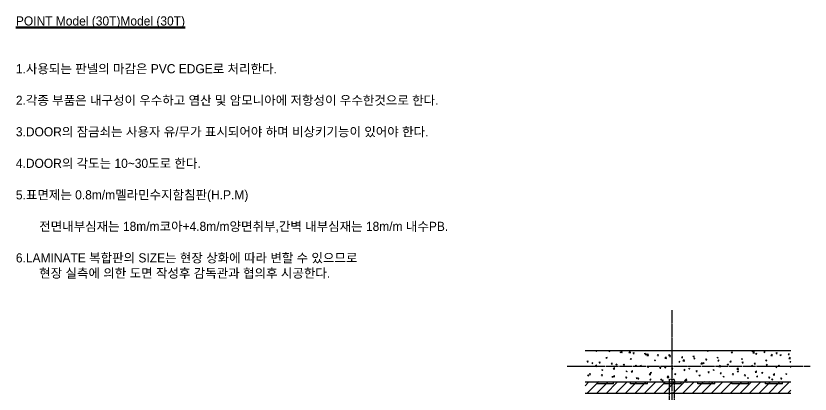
# Model space of a CAD drawing. Header units: millimetres. Extents: x 185 to 16542, y 250 to 5700.
# Drawn here: x 417 to 4482, y 3638 to 5575 of the extents above; entities that cross this region are included whole.
import ezdxf

# ---------------------------------------------------------------- set-up
doc = ezdxf.new("R2010")
doc.units = ezdxf.units.MM
doc.linetypes.add('CEN', pattern=[35, 30, -2, 1, -2])
doc.linetypes.add('HIDDEN2', pattern=[0.1875, 0.125, -0.0625])
for name, color, linetype in [('3TEX', 3, 'Continuous'), ('CEN', 1, 'CEN'), ('COL', 2, 'Continuous'), ('COR', 4, 'Continuous'), ('D', 3, 'Continuous'), ('HAT', 5, 'Continuous')]:
    doc.layers.add(name, color=color, linetype=linetype)
doc.styles.add('1', font='')
doc.styles.get('1').set_extended_font_data('Dotum')

# ---------------------------------------------------------------- blocks, each defined once
blk = doc.blocks.new('*X2987')
at = {"color": 0}
for p, q in [((1777.3, -13704.9), (1779.5, -13704.1)), ((1777.3, -13704.9), (1784.8, -13709.9)), ((1784.8, -13709.9), (1786.8, -13704.1)), ((1893.6, -13708.6), (1897.4, -13704.1)), ((1893.6, -13708.6), (1902.6, -13709.4)), ((1902.6, -13709.4), (1901.6, -13704.1)), ((1992.9, -13716.9), (2003.4, -13712.9)), ((1992.9, -13716.9), (2000.4, -13721.9)), ((2000.4, -13721.9), (2003.4, -13712.9)), ((2001.2, -13718.1), (2008.4, -13709.4)), ((2001.2, -13718.1), (2010.2, -13718.8)), ((2010.2, -13718.8), (2008.4, -13709.4)), ((2071.2, -13720.1), (2082.9, -13708)), ((2071.2, -13720.1), (2084.5, -13722.2)), ((2084.5, -13722.2), (2082.9, -13708)), ((2108.8, -13727.5), (2116, -13718.8)), ((2108.8, -13727.5), (2117.8, -13728.2)), ((2117.7, -13728.3), (2116, -13718.8)), ((2208.5, -13728.9), (2219, -13724.9)), ((2208.5, -13728.9), (2215.9, -13734)), ((2215.9, -13734), (2219, -13724.9)), ((2216.4, -13736.9), (2223.6, -13728.3)), ((2216.4, -13736.9), (2225.3, -13737.7)), ((2225.3, -13737.7), (2223.6, -13728.3)), ((2231.3, -13745), (2243, -13732.8)), ((2231.3, -13745), (2244.6, -13747)), ((2244.6, -13747), (2243, -13732.8)), ((2324, -13746.3), (2331.2, -13737.7)), ((2324, -13746.3), (2332.9, -13747.1)), ((2332.9, -13747.1), (2331.2, -13737.7)), ((2391.4, -13769.8), (2403.1, -13757.6)), ((2404.7, -13771.9), (2403.1, -13757.6)), ((2424.1, -13740.9), (2434.6, -13736.9)), ((2424.1, -13740.9), (2431.5, -13746)), ((2431.5, -13746), (2434.5, -13736.9)), ((2431.6, -13755.7), (2438.8, -13747.1)), ((2431.6, -13755.7), (2440.5, -13756.5)), ((2440.5, -13756.5), (2438.8, -13747.1)), ((2539.1, -13765.1), (2546.4, -13756.5)), ((2548.1, -13765.9), (2546.4, -13756.5)), ((2639.6, -13753), (2650.1, -13748.9)), ((2639.6, -13753), (2647.1, -13758)), ((2647.1, -13758), (2650.1, -13748.9)), ((2765.7, -13704.6), (2767, -13704.1)), ((2765.7, -13704.6), (2773.1, -13709.6)), ((2773.1, -13709.6), (2775, -13704.1)), ((2981.2, -13716.6), (2991.7, -13712.6)), ((2981.2, -13716.6), (2988.7, -13721.6)), ((2988.7, -13721.6), (2991.7, -13712.6)), ((3163.9, -13708.8), (3167.8, -13704.1)), ((3163.9, -13708.8), (3172.8, -13709.5)), ((3172.8, -13709.6), (3171.8, -13704.1)), ((3171.9, -13723), (3183.6, -13710.8)), ((3171.9, -13723), (3185.3, -13725.1)), ((3185.3, -13725.1), (3183.6, -13710.8)), ((3196.8, -13728.6), (3207.3, -13724.6)), ((3196.8, -13728.6), (3204.3, -13733.6)), ((3204.2, -13733.6), (3207.3, -13724.6)), ((3271.5, -13718.2), (3278.7, -13709.6)), ((3271.5, -13718.2), (3280.4, -13719)), ((3280.4, -13719), (3278.7, -13709.6)), ((3332, -13747.8), (3343.7, -13735.6)), ((3332, -13747.8), (3345.4, -13749.9)), ((3345.3, -13749.9), (3343.7, -13735.6)), ((3379, -13727.6), (3386.3, -13719)), ((3379, -13727.6), (3388, -13728.4)), ((3388, -13728.4), (3386.3, -13719)), ((3412.4, -13740.6), (3422.9, -13736.6)), ((3412.4, -13740.6), (3419.8, -13745.6)), ((3419.8, -13745.6), (3422.9, -13736.6)), ((3486.6, -13737), (3493.9, -13728.4)), ((3486.6, -13737), (3495.6, -13737.8)), ((3492.1, -13772.6), (3503.8, -13760.5)), ((3495.6, -13737.8), (3493.9, -13728.4)), ((3505.4, -13774.7), (3503.8, -13760.5)), ((1699.2, -13802.6), (1706.5, -13794)), ((1699.2, -13802.6), (1708.2, -13803.4)), ((1708.2, -13803.4), (1706.5, -13794)), ((1740.8, -13813.7), (1751.4, -13809.6)), ((1740.8, -13813.7), (1748.3, -13818.7)), ((1748.3, -13818.7), (1751.3, -13809.6)), ((1770.9, -13841.4), (1782.6, -13829.2)), ((1784.3, -13843.5), (1782.6, -13829.2)), ((1806.8, -13812.1), (1814.1, -13803.4)), ((1806.8, -13812.1), (1815.8, -13812.8)), ((1815.8, -13812.8), (1814.1, -13803.4)), ((1866.9, -13765.3), (1877.4, -13761.3)), ((1866.9, -13765.3), (1874.3, -13770.3)), ((1874.3, -13770.3), (1877.4, -13761.3)), ((1914.4, -13821.5), (1921.7, -13812.8)), ((1914.4, -13821.5), (1923.4, -13822.3)), ((1923.4, -13822.3), (1921.6, -13812.9)), ((1956.4, -13825.7), (1966.9, -13821.7)), ((1956.4, -13825.7), (1963.9, -13830.7)), ((1963.9, -13830.7), (1966.9, -13821.7)), ((2022, -13830.9), (2029.2, -13822.3)), ((2022, -13830.9), (2031, -13831.7)), ((2031, -13831.7), (2029.2, -13822.3)), ((2082.5, -13777.3), (2093, -13773.3)), ((2082.5, -13777.3), (2089.9, -13782.3)), ((2089.9, -13782.3), (2092.9, -13773.3)), ((2298, -13789.3), (2308.5, -13785.3)), ((2298, -13789.3), (2305.5, -13794.4)), ((2305.5, -13794.4), (2308.5, -13785.3)), ((2391.4, -13769.8), (2404.7, -13771.9)), ((2513.6, -13801.3), (2524.1, -13797.3)), ((2513.6, -13801.3), (2521.1, -13806.4)), ((2521, -13806.4), (2524.1, -13797.3)), ((2539.1, -13765.1), (2548.1, -13765.9)), ((2551.5, -13794.6), (2563.1, -13782.4)), ((2551.5, -13794.6), (2564.8, -13796.7)), ((2564.8, -13796.7), (2563.1, -13782.4)), ((2646.7, -13774.5), (2654, -13765.9)), ((2646.7, -13774.5), (2655.7, -13775.3)), ((2655.7, -13775.3), (2654, -13765.9)), ((2711.6, -13819.4), (2723.2, -13807.3)), ((2711.6, -13819.4), (2724.9, -13821.5)), ((2724.9, -13821.5), (2723.2, -13807.3)), ((2729.2, -13813.3), (2739.7, -13809.3)), ((2729.2, -13813.3), (2736.6, -13818.4)), ((2736.6, -13818.4), (2739.7, -13809.3)), ((2754.3, -13783.9), (2761.6, -13775.3)), ((2754.3, -13783.9), (2763.3, -13784.7)), ((2763.3, -13784.7), (2761.5, -13775.3)), ((2855.2, -13765), (2865.7, -13760.9)), ((2855.2, -13765), (2862.7, -13770)), ((2861.9, -13793.4), (2869.1, -13784.7)), ((2861.9, -13793.4), (2870.9, -13794.1)), ((2862.6, -13770), (2865.7, -13760.9)), ((2870.9, -13794.1), (2869.1, -13784.7)), ((2944.7, -13825.4), (2955.2, -13821.3)), ((2944.7, -13825.4), (2952.2, -13830.4)), ((2952.2, -13830.4), (2955.2, -13821.3)), ((2969.5, -13802.8), (2976.7, -13794.1)), ((2969.5, -13802.8), (2978.5, -13803.6)), ((2978.5, -13803.6), (2976.7, -13794.2)), ((3070.8, -13777), (3081.3, -13772.9)), ((3070.8, -13777), (3078.2, -13782)), ((3077.1, -13812.2), (3084.3, -13803.6)), ((3077.1, -13812.2), (3086.1, -13813)), ((3078.2, -13782), (3081.3, -13772.9)), ((3086, -13813), (3084.3, -13803.6)), ((3184.7, -13821.6), (3191.9, -13813)), ((3184.7, -13821.6), (3193.6, -13822.4)), ((3193.6, -13822.4), (3191.9, -13813)), ((3286.3, -13789), (3296.8, -13785)), ((3286.3, -13789), (3293.8, -13794)), ((3292.3, -13831), (3299.5, -13822.4)), ((3292.3, -13831), (3301.2, -13831.8)), ((3293.8, -13794), (3296.8, -13785)), ((3301.2, -13831.8), (3299.5, -13822.4)), ((3492.1, -13772.6), (3505.4, -13774.7)), ((3501.9, -13801), (3508.8, -13798.4)), ((3501.9, -13801), (3508.8, -13805.7)), ((1770.9, -13841.4), (1784.3, -13843.5)), ((1830.4, -13874.1), (1840.9, -13870)), ((1830.4, -13874.1), (1837.8, -13879.1)), ((1837.8, -13879.1), (1840.9, -13870)), ((1931, -13866.3), (1942.7, -13854.1)), ((1931, -13866.3), (1944.3, -13868.3)), ((1944.3, -13868.3), (1942.7, -13854.1)), ((2046, -13886.1), (2056.5, -13882)), ((2046, -13886.1), (2053.4, -13891.1)), ((2053.4, -13891.1), (2056.4, -13882)), ((2091.1, -13891.1), (2102.8, -13878.9)), ((2091.1, -13891.1), (2104.4, -13893.1)), ((2104.4, -13893.1), (2102.8, -13878.9)), ((2129.6, -13840.3), (2136.8, -13831.7)), ((2129.6, -13840.3), (2138.6, -13841.1)), ((2138.6, -13841.1), (2136.8, -13831.7)), ((2172, -13837.7), (2182.5, -13833.7)), ((2172, -13837.7), (2179.4, -13842.7)), ((2179.4, -13842.7), (2182.5, -13833.7)), ((2237.2, -13849.7), (2244.4, -13841.1)), ((2237.2, -13849.7), (2246.2, -13850.5)), ((2246.1, -13850.5), (2244.4, -13841.1)), ((2261.5, -13898.1), (2272, -13894.1)), ((2261.5, -13898.1), (2269, -13903.1)), ((2269, -13903.1), (2272, -13894.1)), ((2344.8, -13859.1), (2352, -13850.5)), ((2344.8, -13859.1), (2353.7, -13859.9)), ((2353.7, -13859.9), (2352, -13850.5)), ((2387.6, -13849.7), (2398.1, -13845.7)), ((2387.6, -13849.7), (2395, -13854.7)), ((2395, -13854.7), (2398, -13845.7)), ((2452.4, -13868.5), (2459.6, -13859.9)), ((2452.4, -13868.5), (2461.3, -13869.3)), ((2461.3, -13869.3), (2459.6, -13859.9)), ((2560, -13877.9), (2567.2, -13869.3)), ((2560, -13877.9), (2568.9, -13878.7)), ((2568.9, -13878.7), (2567.2, -13869.3)), ((2603.1, -13861.7), (2613.6, -13857.7)), ((2603.1, -13861.7), (2610.6, -13866.8)), ((2610.6, -13866.8), (2613.6, -13857.7)), ((2667.6, -13887.4), (2674.8, -13878.7)), ((2667.6, -13887.4), (2676.5, -13888.1)), ((2676.5, -13888.1), (2674.8, -13878.7)), ((2775.1, -13896.8), (2782.4, -13888.2)), ((2775.1, -13896.8), (2784.1, -13897.6)), ((2784.1, -13897.6), (2782.4, -13888.2)), ((2818.7, -13873.7), (2829.2, -13869.7)), ((2818.7, -13873.7), (2826.2, -13878.8)), ((2826.1, -13878.8), (2829.2, -13869.7)), ((2871.6, -13844.3), (2883.3, -13832.1)), ((2871.6, -13844.3), (2885, -13846.3)), ((2882.7, -13906.2), (2890, -13897.6)), ((2885, -13846.3), (2883.3, -13832.1)), ((2891.7, -13907), (2889.9, -13897.6)), ((3031.7, -13869.1), (3043.4, -13856.9)), ((3031.7, -13869.1), (3045.1, -13871.2)), ((3034.3, -13885.8), (3044.8, -13881.7)), ((3034.3, -13885.8), (3041.7, -13890.8)), ((3041.7, -13890.8), (3044.8, -13881.7)), ((3045.1, -13871.2), (3043.4, -13856.9)), ((3160.3, -13837.4), (3170.8, -13833.3)), ((3160.3, -13837.4), (3167.8, -13842.4)), ((3167.7, -13842.4), (3170.8, -13833.3)), ((3191.8, -13893.9), (3203.5, -13881.8)), ((3191.8, -13893.9), (3205.2, -13896)), ((3205.1, -13896), (3203.5, -13881.8)), ((3249.8, -13897.8), (3260.3, -13893.7)), ((3249.8, -13897.8), (3257.3, -13902.8)), ((3257.3, -13902.8), (3260.3, -13893.7)), ((3375.9, -13849.4), (3386.4, -13845.4)), ((3375.9, -13849.4), (3383.3, -13854.4)), ((3383.3, -13854.4), (3386.4, -13845.4)), ((3399.9, -13840.4), (3407.1, -13831.8)), ((3399.9, -13840.4), (3408.8, -13841.2)), ((3408.8, -13841.2), (3407.1, -13831.8)), ((3507.5, -13849.8), (3508.8, -13848.2)), ((3507.5, -13849.8), (3508.8, -13850)), ((1704.4, -13922.4), (1714.9, -13918.4)), ((1704.4, -13922.4), (1711.8, -13927.5)), ((1711.8, -13927.5), (1714.8, -13918.4)), ((1720.1, -13915.5), (1727.3, -13906.9)), ((1720.1, -13915.5), (1729, -13916.3)), ((1729, -13916.3), (1727.3, -13906.9)), ((1827.7, -13924.9), (1834.9, -13916.3)), ((1827.7, -13924.9), (1836.6, -13925.7)), ((1836.6, -13925.7), (1834.9, -13916.3)), ((1919.9, -13934.5), (1930.4, -13930.4)), ((1919.9, -13934.5), (1927.4, -13939.5)), ((1927.4, -13939.5), (1930.4, -13930.4)), ((1935.2, -13934.3), (1942.5, -13925.7)), ((1935.2, -13934.3), (1944.2, -13935.1)), ((1944.2, -13935.1), (1942.5, -13925.7)), ((2042.8, -13943.7), (2050.1, -13935.1)), ((2042.8, -13943.7), (2051.8, -13944.5)), ((2051.8, -13944.5), (2050.1, -13935.1)), ((2135.5, -13946.5), (2146, -13942.4)), ((2135.5, -13946.5), (2143, -13951.5)), ((2142.9, -13951.5), (2146, -13942.4)), ((2150.4, -13953.1), (2157.7, -13944.5)), ((2150.4, -13953.1), (2159.4, -13953.9)), ((2159.4, -13953.9), (2157.6, -13944.5)), ((2251.2, -13915.9), (2262.9, -13903.7)), ((2251.2, -13915.9), (2264.5, -13918)), ((2258, -13962.5), (2265.2, -13953.9)), ((2258, -13962.5), (2267, -13963.3)), ((2264.5, -13918), (2262.9, -13903.7)), ((2267, -13963.3), (2265.2, -13953.9)), ((2351.1, -13958.5), (2361.6, -13954.5)), ((2351.1, -13958.5), (2358.5, -13963.5)), ((2358.5, -13963.5), (2361.6, -13954.5)), ((2365.6, -13971.9), (2372.8, -13963.3)), ((2365.6, -13971.9), (2374.6, -13972.7)), ((2374.6, -13972.7), (2372.8, -13963.3)), ((2411.3, -13940.7), (2423, -13928.6)), ((2411.3, -13940.7), (2424.6, -13942.8)), ((2424.6, -13942.8), (2422.9, -13928.6)), ((2477.1, -13910.1), (2487.6, -13906.1)), ((2477.1, -13910.1), (2484.6, -13915.1)), ((2484.5, -13915.1), (2487.6, -13906.1)), ((2566.6, -13970.5), (2577.1, -13966.5)), ((2566.6, -13970.5), (2574.1, -13975.5)), ((2571.4, -13965.6), (2583, -13953.4)), ((2571.4, -13965.6), (2584.7, -13967.6)), ((2574.1, -13975.5), (2577.1, -13966.5)), ((2584.7, -13967.6), (2583, -13953.4)), ((2692.7, -13922.1), (2703.2, -13918.1)), ((2692.7, -13922.1), (2700.1, -13927.2)), ((2700.1, -13927.2), (2703.2, -13918.1)), ((2882.7, -13906.2), (2891.7, -13907)), ((2908.2, -13934.1), (2918.7, -13930.1)), ((2908.2, -13934.1), (2915.7, -13939.2)), ((2915.7, -13939.2), (2918.7, -13930.1)), ((2990.3, -13915.6), (2997.5, -13907)), ((2990.3, -13915.6), (2999.3, -13916.4)), ((2999.3, -13916.4), (2997.5, -13907)), ((3097.9, -13925), (3105.1, -13916.4)), ((3097.9, -13925), (3106.9, -13925.8)), ((3106.9, -13925.8), (3105.1, -13916.4)), ((3123.8, -13946.1), (3134.3, -13942.1)), ((3123.8, -13946.1), (3131.3, -13951.2)), ((3131.3, -13951.2), (3134.3, -13942.1)), ((3205.5, -13934.4), (3212.7, -13925.8)), ((3205.5, -13934.4), (3214.5, -13935.2)), ((3214.5, -13935.2), (3212.7, -13925.8)), ((3313.1, -13943.8), (3320.3, -13935.2)), ((3313.1, -13943.8), (3322.1, -13944.6)), ((3322, -13944.6), (3320.3, -13935.2)), ((3339.4, -13958.2), (3349.9, -13954.1)), ((3339.4, -13958.2), (3346.8, -13963.2)), ((3346.8, -13963.2), (3349.9, -13954.1)), ((3351.9, -13918.8), (3363.6, -13906.6)), ((3351.9, -13918.8), (3365.2, -13920.8)), ((3365.2, -13920.8), (3363.6, -13906.6)), ((3420.7, -13953.2), (3427.9, -13944.6)), ((3420.7, -13953.2), (3429.6, -13954)), ((3429.6, -13954), (3427.9, -13944.6)), ((3465.4, -13909.8), (3475.9, -13905.7)), ((3465.4, -13909.8), (3472.9, -13914.8)), ((3472.9, -13914.8), (3475.9, -13905.7)), ((1793.9, -13982.8), (1804.4, -13978.8)), ((1793.9, -13982.8), (1795.7, -13984.1)), ((1802.6, -13984.1), (1804.4, -13978.8)), ((2473.2, -13981.4), (2480.4, -13972.7)), ((2473.2, -13981.4), (2482.2, -13982.1)), ((2482.1, -13982.1), (2480.4, -13972.7)), ((2586.4, -13984.1), (2588, -13982.2)), ((2588.3, -13984.1), (2588, -13982.2)), ((2737.5, -13984.1), (2743.1, -13978.2)), ((2743.8, -13984.1), (2743.1, -13978.2)), ((2782.2, -13982.5), (2792.7, -13978.5)), ((2782.2, -13982.5), (2784.5, -13984.1)), ((2790.8, -13984.1), (2792.7, -13978.5))]:
    blk.add_line(p, q, dxfattribs=at)
blk = doc.blocks.new('*X2988')
at = {"color": 0}
for p, q in [((1682.1, -14015.7), (1713.7, -13984.1)), ((1698.5, -14084.1), (1798.5, -13984.1)), ((1783.4, -14084.1), (1883.4, -13984.1)), ((1868.3, -14084.1), (1968.3, -13984.1)), ((1953.1, -14084.1), (2053.1, -13984.1)), ((2038, -14084.1), (2138, -13984.1)), ((2122.8, -14084.1), (2222.8, -13984.1)), ((2207.7, -14084.1), (2307.7, -13984.1)), ((2292.5, -14084.1), (2392.5, -13984.1)), ((2377.4, -14084.1), (2477.4, -13984.1)), ((2462.2, -14084.1), (2562.2, -13984.1)), ((2547.1, -14084.1), (2647.1, -13984.1)), ((2631.9, -14084.1), (2731.9, -13984.1)), ((2716.8, -14084.1), (2816.8, -13984.1)), ((2801.6, -14084.1), (2901.6, -13984.1)), ((2886.5, -14084.1), (2986.5, -13984.1)), ((2971.3, -14084.1), (3071.3, -13984.1)), ((3056.2, -14084.1), (3156.2, -13984.1)), ((3141, -14084.1), (3241, -13984.1)), ((3225.9, -14084.1), (3325.9, -13984.1)), ((3310.8, -14084.1), (3410.8, -13984.1)), ((3395.6, -14084.1), (3495.6, -13984.1)), ((3480.5, -14084.1), (3508.8, -14055.7))]:
    blk.add_line(p, q, dxfattribs=at)

msp = doc.modelspace()

# ---------------------------------------------------------------- linework, layer by layer
at = {"layer": 'CEN', "color": 0}
for p, q in [((3773.783, 4066.859), (3773.783, 1454.818)), ((4481.683, 3779.146), (3238.989, 3779.146))]:
    msp.add_line(p, q, dxfattribs=at)
at = {"layer": 'COL', "color": 0}
for p, q in [((4382.301, 3859.786), (3330.1, 3859.786)), ((4382.301, 3698.506), (3330.1, 3698.506)), ((4382.301, 3640.906), (3330.1, 3640.906))]:
    msp.add_line(p, q, dxfattribs=at)
at = {"layer": 'COR', "color": 0}
for p, q in [((3475.811, 3689.866), (3389.411, 3689.866)), ((3475.811, 3689.866), (3475.811, 3698.506)), ((3562.211, 3689.866), (3562.211, 3698.506)), ((3648.611, 3689.866), (3562.211, 3689.866)), ((3648.611, 3689.866), (3648.611, 3698.506)), ((3735.011, 3689.866), (3735.011, 3698.506)), ((3821.411, 3689.866), (3735.011, 3689.866)), ((3821.411, 3689.866), (3821.411, 3698.506)), ((3907.811, 3689.866), (3907.811, 3698.506)), ((3994.211, 3689.866), (3907.811, 3689.866)), ((3994.211, 3689.866), (3994.211, 3698.506)), ((4080.611, 3689.866), (4080.611, 3698.506)), ((4167.011, 3689.866), (4080.611, 3689.866)), ((4167.011, 3689.866), (4167.011, 3698.506)), ((4253.411, 3689.866), (4253.411, 3698.506)), ((4339.811, 3689.866), (4253.411, 3689.866)), ((4339.811, 3689.866), (4339.811, 3698.506))]:
    msp.add_line(p, q, dxfattribs=at)
at = {"layer": 'D', "color": 0, "linetype": 'HIDDEN2'}
msp.add_lwpolyline([(3762.263, 3713.864), (3785.303, 3713.864), (3785.303, 3560.264), (3762.263, 3560.264)], close=True, dxfattribs=at)

# ---------------------------------------------------------------- block references
at = {"layer": 'HAT', "color": 0, "xscale": 0.5760000000009312, "yscale": 0.5760000000009312, "zscale": 0.5760000000009312}
for name in ['*X2987', '*X2988']:
    msp.add_blockref(name, (2361.227, 11753.333), dxfattribs=at)

# ---------------------------------------------------------------- texts
at = {"layer": '3TEX', "color": 3, "lineweight": 50, "insert": (417, 5572.8), "char_height": 50, "width": 2953.59509, "attachment_point": 1, "style": '1'}
msp.add_mtext('{\\H0.93750x;\\LPOINT Model (30T)Model (30T)}\\P{\\H0.93750x;}\\P\\pt16;{\\H0.93750x;}\\P\\pi-150,l150,t3,62;{\\H0.93750x;1.사용되는 판넬의 마감은 PVC EDGE로 처리한다.}\\P\\pt0,0;{\\H0.93750x;}\\P\\pi-150,l150,t3,62;{\\H0.93750x;2.각종 부품은 내구성이 우수하고 염산 및 암모니아에 저항성이 우수한것으로 한다.}\\P\\pt0,0;{\\H0.93750x;}\\P\\pi-150,l150,t3,62;{\\H0.93750x;3.DOOR의 잠금쇠는 사용자 유/무가 표시되어야 하며 비상키기능이 있어야 한다.}\\P\\pt0,0;{\\H0.93750x;}\\P\\pi-150,l150,t3,62;{\\H0.93750x;4.DOOR의 각도는 10~30도로 한다.}\\P\\pt0,0;{\\H0.93750x;}\\P\\pi-150,l150,t3,62;{\\H0.93750x;5.표면제는 0.8m/m멜라민수지함침판(H.P.M) }\\P\\pt0,0;{\\H0.93750x;      }\\P\\pt0,0;{\\H0.93750x;       전면내부심재는 18m/m코아+4.8m/m양면취부,간벽 내부심재는 18m/m 내수PB.}\\P\\pt0,0;{\\H0.93750x;}\\P\\pi-150,l150,t3,62;{\\H0.93750x;6.LAMINATE 복합판의 SIZE는 현장 상화에 따라 변할 수 있으므로  }\\P\\pt0,0;{\\H0.93750x;       현장 실측에 의한 도면 작성후 감독관과 협의후 시공한다. }{\\H1.87500x;       }                ', dxfattribs=at)

doc.saveas('drawing.dxf')
